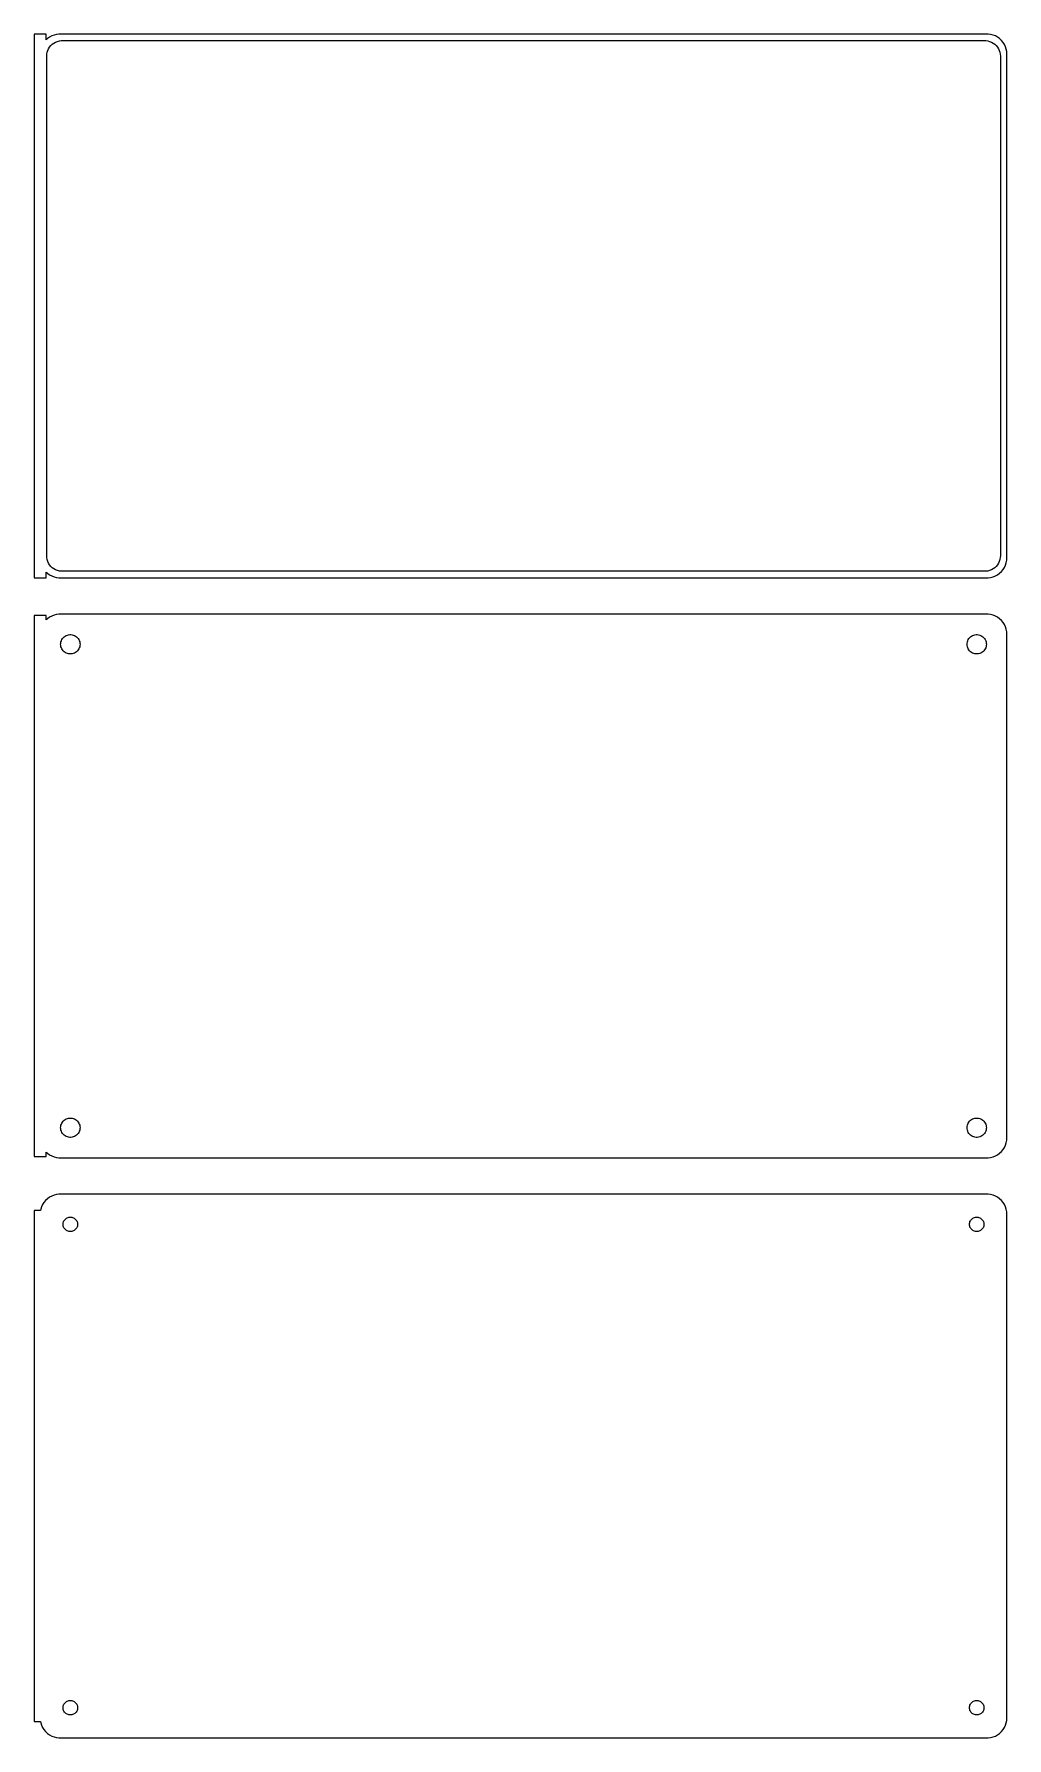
# Model space of a CAD drawing. Header units: metres. Extents: x -122 to 120, y 221 to 643.
import ezdxf

# ---------------------------------------------------------------- set-up
doc = ezdxf.new("R2010")
doc.units = ezdxf.units.M

msp = doc.modelspace()

# ---------------------------------------------------------------- linework, layer by layer
for p, q in [((-118.5, 643.49), (-121.5, 643.49)), ((-121.5, 643.49), (-121.5, 508.51)), ((-118.5, 642.059), (-118.5, 643.49)), ((-117.129, 643.024), (-117.679, 642.722)), ((-116.545, 643.255), (-117.129, 643.024)), ((-115.937, 643.411), (-116.545, 643.255)), ((-115.314, 643.49), (-115.937, 643.411)), ((115.314, 643.49), (-115.314, 643.49)), ((115.937, 643.411), (115.314, 643.49)), ((116.545, 643.255), (115.937, 643.411)), ((117.129, 643.024), (116.545, 643.255)), ((117.679, 642.722), (117.129, 643.024)), ((-118.187, 642.353), (-118.5, 642.059)), ((-118.342, 638.485), (-118.251, 638.963)), ((-118.251, 638.963), (-118.101, 639.426)), ((-117.679, 642.722), (-118.187, 642.353)), ((-118.101, 639.426), (-117.894, 639.866)), ((-117.894, 639.866), (-117.633, 640.276)), ((-117.633, 640.276), (-117.323, 640.651)), ((-117.323, 640.651), (-116.969, 640.984)), ((-116.969, 640.984), (-116.575, 641.27)), ((-116.575, 641.27), (-116.149, 641.504)), ((-116.149, 641.504), (-115.697, 641.683)), ((-115.697, 641.683), (-115.226, 641.804)), ((-115.226, 641.804), (-114.743, 641.865)), ((-114.743, 641.865), (114.743, 641.865)), ((114.743, 641.865), (115.226, 641.804)), ((115.226, 641.804), (115.697, 641.683)), ((115.697, 641.683), (116.149, 641.504)), ((116.149, 641.504), (116.575, 641.27)), ((116.575, 641.27), (116.969, 640.984)), ((116.969, 640.984), (117.323, 640.651)), ((117.323, 640.651), (117.633, 640.276)), ((117.633, 640.276), (117.894, 639.866)), ((118.187, 642.353), (117.679, 642.722)), ((117.894, 639.866), (118.101, 639.426)), ((118.101, 639.426), (118.251, 638.963)), ((118.645, 641.923), (118.187, 642.353)), ((118.251, 638.963), (118.342, 638.485)), ((119.045, 641.439), (118.645, 641.923)), ((119.382, 640.909), (119.045, 641.439)), ((119.649, 640.341), (119.382, 640.909)), ((119.843, 639.743), (119.649, 640.341)), ((119.961, 639.127), (119.843, 639.743)), ((120, 638.5), (119.961, 639.127)), ((-118.373, 638), (-118.342, 638.485)), ((-118.373, 514), (-118.373, 638)), ((118.342, 638.485), (118.373, 638)), ((118.373, 638), (118.373, 514)), ((120, 513.5), (120, 638.5)), ((-118.342, 513.515), (-118.373, 514)), ((-118.251, 513.037), (-118.342, 513.515)), ((-118.101, 512.574), (-118.251, 513.037)), ((-117.894, 512.134), (-118.101, 512.574)), ((-117.633, 511.724), (-117.894, 512.134)), ((117.894, 512.134), (117.633, 511.724)), ((118.101, 512.574), (117.894, 512.134)), ((118.251, 513.037), (118.101, 512.574)), ((118.342, 513.515), (118.251, 513.037)), ((118.373, 514), (118.342, 513.515)), ((119.649, 511.659), (119.843, 512.257)), ((119.843, 512.257), (119.961, 512.873)), ((119.961, 512.873), (120, 513.5)), ((-121.5, 508.51), (-118.5, 508.51)), ((-118.5, 509.941), (-118.187, 509.647)), ((-118.5, 508.51), (-118.5, 509.941)), ((-118.187, 509.647), (-117.679, 509.278)), ((-117.679, 509.278), (-117.129, 508.976)), ((-117.323, 511.349), (-117.633, 511.724)), ((-116.969, 511.016), (-117.323, 511.349)), ((-117.129, 508.976), (-116.545, 508.745)), ((-116.575, 510.73), (-116.969, 511.016)), ((-116.149, 510.496), (-116.575, 510.73)), ((-116.545, 508.745), (-115.937, 508.589)), ((-115.697, 510.317), (-116.149, 510.496)), ((-115.937, 508.589), (-115.314, 508.51)), ((-115.226, 510.196), (-115.697, 510.317)), ((-115.314, 508.51), (115.314, 508.51)), ((-114.743, 510.135), (-115.226, 510.196)), ((114.743, 510.135), (-114.743, 510.135)), ((115.226, 510.196), (114.743, 510.135)), ((115.697, 510.317), (115.226, 510.196)), ((115.314, 508.51), (115.937, 508.589)), ((116.149, 510.496), (115.697, 510.317)), ((115.937, 508.589), (116.545, 508.745)), ((116.575, 510.73), (116.149, 510.496)), ((116.545, 508.745), (117.129, 508.976)), ((116.969, 511.016), (116.575, 510.73)), ((117.323, 511.349), (116.969, 511.016)), ((117.129, 508.976), (117.679, 509.278)), ((117.633, 511.724), (117.323, 511.349)), ((117.679, 509.278), (118.187, 509.647)), ((118.187, 509.647), (118.645, 510.077)), ((118.645, 510.077), (119.045, 510.561)), ((119.045, 510.561), (119.382, 511.091)), ((119.382, 511.091), (119.649, 511.659)), ((-116.545, 499.255), (-117.129, 499.024)), ((-115.937, 499.411), (-116.545, 499.255)), ((-115.314, 499.49), (-115.937, 499.411)), ((115.314, 499.49), (-115.314, 499.49)), ((115.937, 499.411), (115.314, 499.49)), ((116.545, 499.255), (115.937, 499.411)), ((117.129, 499.024), (116.545, 499.255)), ((-118.5, 499.115), (-121.5, 499.115)), ((-121.5, 499.115), (-121.5, 364.885)), ((-118.5, 498.059), (-118.5, 499.115)), ((-118.187, 498.353), (-118.5, 498.059)), ((-117.679, 498.722), (-118.187, 498.353)), ((-117.129, 499.024), (-117.679, 498.722)), ((117.679, 498.722), (117.129, 499.024)), ((118.187, 498.353), (117.679, 498.722)), ((118.645, 497.923), (118.187, 498.353)), ((119.045, 497.439), (118.645, 497.923)), ((119.382, 496.909), (119.045, 497.439)), ((119.649, 496.341), (119.382, 496.909)), ((119.843, 495.743), (119.649, 496.341)), ((119.961, 495.127), (119.843, 495.743)), ((120, 494.5), (119.961, 495.127)), ((-114.9, 492), (-114.881, 492.301)), ((-114.881, 491.699), (-114.9, 492)), ((-114.881, 492.301), (-114.825, 492.597)), ((-114.825, 491.403), (-114.881, 491.699)), ((-114.825, 492.597), (-114.731, 492.883)), ((-114.731, 491.117), (-114.825, 491.403)), ((-114.731, 492.883), (-114.603, 493.156)), ((-114.603, 490.844), (-114.731, 491.117)), ((-114.603, 493.156), (-114.442, 493.411)), ((-114.442, 490.589), (-114.603, 490.844)), ((-114.442, 493.411), (-114.25, 493.643)), ((-114.25, 493.643), (-114.03, 493.849)), ((-114.03, 493.849), (-113.786, 494.026)), ((-113.786, 494.026), (-113.522, 494.172)), ((-113.522, 494.172), (-113.242, 494.283)), ((-113.242, 494.283), (-112.95, 494.357)), ((-112.95, 494.357), (-112.651, 494.395)), ((-112.651, 494.395), (-112.349, 494.395)), ((-112.349, 494.395), (-112.05, 494.357)), ((-112.05, 494.357), (-111.758, 494.283)), ((-111.758, 494.283), (-111.478, 494.172)), ((-111.478, 494.172), (-111.214, 494.026)), ((-111.214, 494.026), (-110.97, 493.849)), ((-110.97, 493.849), (-110.75, 493.643)), ((-110.75, 493.643), (-110.558, 493.411)), ((-110.558, 493.411), (-110.397, 493.156)), ((-110.397, 490.844), (-110.558, 490.589)), ((-110.397, 493.156), (-110.269, 492.883)), ((-110.269, 491.117), (-110.397, 490.844)), ((-110.269, 492.883), (-110.175, 492.597)), ((-110.175, 491.403), (-110.269, 491.117)), ((-110.175, 492.597), (-110.119, 492.301)), ((-110.119, 491.699), (-110.175, 491.403)), ((-110.119, 492.301), (-110.1, 492)), ((-110.1, 492), (-110.119, 491.699)), ((110.1, 492), (110.119, 492.301)), ((110.119, 491.699), (110.1, 492)), ((110.119, 492.301), (110.175, 492.597)), ((110.175, 491.403), (110.119, 491.699)), ((110.175, 492.597), (110.269, 492.883)), ((110.269, 491.117), (110.175, 491.403)), ((110.269, 492.883), (110.397, 493.156)), ((110.397, 490.844), (110.269, 491.117)), ((110.397, 493.156), (110.558, 493.411)), ((110.558, 490.589), (110.397, 490.844)), ((110.558, 493.411), (110.75, 493.643)), ((110.75, 493.643), (110.97, 493.849)), ((110.97, 493.849), (111.214, 494.026)), ((111.214, 494.026), (111.478, 494.172)), ((111.478, 494.172), (111.758, 494.283)), ((111.758, 494.283), (112.05, 494.357)), ((112.05, 494.357), (112.349, 494.395)), ((112.349, 494.395), (112.651, 494.395)), ((112.651, 494.395), (112.95, 494.357)), ((112.95, 494.357), (113.242, 494.283)), ((113.242, 494.283), (113.522, 494.172)), ((113.522, 494.172), (113.786, 494.026)), ((113.786, 494.026), (114.03, 493.849)), ((114.03, 493.849), (114.25, 493.643)), ((114.25, 493.643), (114.442, 493.411)), ((114.442, 493.411), (114.603, 493.156)), ((114.603, 490.844), (114.442, 490.589)), ((114.603, 493.156), (114.731, 492.883)), ((114.731, 491.117), (114.603, 490.844)), ((114.731, 492.883), (114.825, 492.597)), ((114.825, 491.403), (114.731, 491.117)), ((114.825, 492.597), (114.881, 492.301)), ((114.881, 491.699), (114.825, 491.403)), ((114.881, 492.301), (114.9, 492)), ((114.9, 492), (114.881, 491.699)), ((120, 369.5), (120, 494.5)), ((-114.25, 490.357), (-114.442, 490.589)), ((-114.03, 490.151), (-114.25, 490.357)), ((-113.786, 489.974), (-114.03, 490.151)), ((-113.522, 489.828), (-113.786, 489.974)), ((-113.242, 489.717), (-113.522, 489.828)), ((-112.95, 489.643), (-113.242, 489.717)), ((-112.651, 489.605), (-112.95, 489.643)), ((-112.349, 489.605), (-112.651, 489.605)), ((-112.05, 489.643), (-112.349, 489.605)), ((-111.758, 489.717), (-112.05, 489.643)), ((-111.478, 489.828), (-111.758, 489.717)), ((-111.214, 489.974), (-111.478, 489.828)), ((-110.97, 490.151), (-111.214, 489.974)), ((-110.75, 490.357), (-110.97, 490.151)), ((-110.558, 490.589), (-110.75, 490.357)), ((110.75, 490.357), (110.558, 490.589)), ((110.97, 490.151), (110.75, 490.357)), ((111.214, 489.974), (110.97, 490.151)), ((111.478, 489.828), (111.214, 489.974)), ((111.758, 489.717), (111.478, 489.828)), ((112.05, 489.643), (111.758, 489.717)), ((112.349, 489.605), (112.05, 489.643)), ((112.651, 489.605), (112.349, 489.605)), ((112.95, 489.643), (112.651, 489.605)), ((113.242, 489.717), (112.95, 489.643)), ((113.522, 489.828), (113.242, 489.717)), ((113.786, 489.974), (113.522, 489.828)), ((114.03, 490.151), (113.786, 489.974)), ((114.25, 490.357), (114.03, 490.151)), ((114.442, 490.589), (114.25, 490.357)), ((-114.9, 372), (-114.881, 372.301)), ((-114.881, 372.301), (-114.825, 372.597)), ((-114.825, 372.597), (-114.731, 372.883)), ((-114.731, 372.883), (-114.603, 373.156)), ((-114.603, 373.156), (-114.442, 373.411)), ((-114.442, 373.411), (-114.25, 373.643)), ((-114.25, 373.643), (-114.03, 373.849)), ((-114.03, 373.849), (-113.786, 374.026)), ((-113.786, 374.026), (-113.522, 374.172)), ((-113.522, 374.172), (-113.242, 374.283)), ((-113.242, 374.283), (-112.95, 374.357)), ((-112.95, 374.357), (-112.651, 374.395)), ((-112.651, 374.395), (-112.349, 374.395)), ((-112.349, 374.395), (-112.05, 374.357)), ((-112.05, 374.357), (-111.758, 374.283)), ((-111.758, 374.283), (-111.478, 374.172)), ((-111.478, 374.172), (-111.214, 374.026)), ((-111.214, 374.026), (-110.97, 373.849)), ((-110.97, 373.849), (-110.75, 373.643)), ((-110.75, 373.643), (-110.558, 373.411)), ((-110.558, 373.411), (-110.397, 373.156)), ((-110.397, 373.156), (-110.269, 372.883)), ((-110.269, 372.883), (-110.175, 372.597)), ((-110.175, 372.597), (-110.119, 372.301)), ((-110.119, 372.301), (-110.1, 372)), ((110.1, 372), (110.119, 372.301)), ((110.119, 372.301), (110.175, 372.597)), ((110.175, 372.597), (110.269, 372.883)), ((110.269, 372.883), (110.397, 373.156)), ((110.397, 373.156), (110.558, 373.411)), ((110.558, 373.411), (110.75, 373.643)), ((110.75, 373.643), (110.97, 373.849)), ((110.97, 373.849), (111.214, 374.026)), ((111.214, 374.026), (111.478, 374.172)), ((111.478, 374.172), (111.758, 374.283)), ((111.758, 374.283), (112.05, 374.357)), ((112.05, 374.357), (112.349, 374.395)), ((112.349, 374.395), (112.651, 374.395)), ((112.651, 374.395), (112.95, 374.357)), ((112.95, 374.357), (113.242, 374.283)), ((113.242, 374.283), (113.522, 374.172)), ((113.522, 374.172), (113.786, 374.026)), ((113.786, 374.026), (114.03, 373.849)), ((114.03, 373.849), (114.25, 373.643)), ((114.25, 373.643), (114.442, 373.411)), ((114.442, 373.411), (114.603, 373.156)), ((114.603, 373.156), (114.731, 372.883)), ((114.731, 372.883), (114.825, 372.597)), ((114.825, 372.597), (114.881, 372.301)), ((114.881, 372.301), (114.9, 372)), ((-114.881, 371.699), (-114.9, 372)), ((-114.825, 371.403), (-114.881, 371.699)), ((-114.731, 371.117), (-114.825, 371.403)), ((-114.603, 370.844), (-114.731, 371.117)), ((-114.442, 370.589), (-114.603, 370.844)), ((-114.25, 370.357), (-114.442, 370.589)), ((-114.03, 370.151), (-114.25, 370.357)), ((-113.786, 369.974), (-114.03, 370.151)), ((-113.522, 369.828), (-113.786, 369.974)), ((-113.242, 369.717), (-113.522, 369.828)), ((-112.95, 369.643), (-113.242, 369.717)), ((-112.651, 369.605), (-112.95, 369.643)), ((-112.349, 369.605), (-112.651, 369.605)), ((-112.05, 369.643), (-112.349, 369.605)), ((-111.758, 369.717), (-112.05, 369.643)), ((-111.478, 369.828), (-111.758, 369.717)), ((-111.214, 369.974), (-111.478, 369.828)), ((-110.97, 370.151), (-111.214, 369.974)), ((-110.75, 370.357), (-110.97, 370.151)), ((-110.558, 370.589), (-110.75, 370.357)), ((-110.397, 370.844), (-110.558, 370.589)), ((-110.269, 371.117), (-110.397, 370.844)), ((-110.175, 371.403), (-110.269, 371.117)), ((-110.119, 371.699), (-110.175, 371.403)), ((-110.1, 372), (-110.119, 371.699)), ((110.119, 371.699), (110.1, 372)), ((110.175, 371.403), (110.119, 371.699)), ((110.269, 371.117), (110.175, 371.403)), ((110.397, 370.844), (110.269, 371.117)), ((110.558, 370.589), (110.397, 370.844)), ((110.75, 370.357), (110.558, 370.589)), ((110.97, 370.151), (110.75, 370.357)), ((111.214, 369.974), (110.97, 370.151)), ((111.478, 369.828), (111.214, 369.974)), ((111.758, 369.717), (111.478, 369.828)), ((112.05, 369.643), (111.758, 369.717)), ((112.349, 369.605), (112.05, 369.643)), ((112.651, 369.605), (112.349, 369.605)), ((112.95, 369.643), (112.651, 369.605)), ((113.242, 369.717), (112.95, 369.643)), ((113.522, 369.828), (113.242, 369.717)), ((113.786, 369.974), (113.522, 369.828)), ((114.03, 370.151), (113.786, 369.974)), ((114.25, 370.357), (114.03, 370.151)), ((114.442, 370.589), (114.25, 370.357)), ((114.603, 370.844), (114.442, 370.589)), ((114.731, 371.117), (114.603, 370.844)), ((114.825, 371.403), (114.731, 371.117)), ((114.881, 371.699), (114.825, 371.403)), ((114.9, 372), (114.881, 371.699)), ((119.649, 367.659), (119.843, 368.257)), ((119.843, 368.257), (119.961, 368.873)), ((119.961, 368.873), (120, 369.5)), ((-121.5, 364.885), (-118.5, 364.885)), ((-118.5, 364.885), (-118.5, 365.941)), ((-118.5, 365.941), (-118.187, 365.647)), ((-118.187, 365.647), (-117.679, 365.278)), ((-117.679, 365.278), (-117.129, 364.976)), ((-117.129, 364.976), (-116.545, 364.745)), ((-116.545, 364.745), (-115.937, 364.589)), ((-115.937, 364.589), (-115.314, 364.51)), ((-115.314, 364.51), (115.314, 364.51)), ((115.314, 364.51), (115.937, 364.589)), ((115.937, 364.589), (116.545, 364.745)), ((116.545, 364.745), (117.129, 364.976)), ((117.129, 364.976), (117.679, 365.278)), ((117.679, 365.278), (118.187, 365.647)), ((118.187, 365.647), (118.645, 366.077)), ((118.645, 366.077), (119.045, 366.561)), ((119.045, 366.561), (119.382, 367.091)), ((119.382, 367.091), (119.649, 367.659)), ((-115.937, 355.411), (-116.545, 355.255)), ((-115.314, 355.49), (-115.937, 355.411)), ((115.314, 355.49), (-115.314, 355.49)), ((115.937, 355.411), (115.314, 355.49)), ((116.545, 355.255), (115.937, 355.411)), ((-119.9, 351.444), (-121.5, 351.444)), ((-121.5, 351.444), (-121.5, 224.556)), ((-119.843, 351.743), (-119.9, 351.444)), ((-119.649, 352.341), (-119.843, 351.743)), ((-119.382, 352.909), (-119.649, 352.341)), ((-119.045, 353.439), (-119.382, 352.909)), ((-118.645, 353.923), (-119.045, 353.439)), ((-118.187, 354.353), (-118.645, 353.923)), ((-117.679, 354.722), (-118.187, 354.353)), ((-117.129, 355.024), (-117.679, 354.722)), ((-116.545, 355.255), (-117.129, 355.024)), ((117.129, 355.024), (116.545, 355.255)), ((117.679, 354.722), (117.129, 355.024)), ((118.187, 354.353), (117.679, 354.722)), ((118.645, 353.923), (118.187, 354.353)), ((119.045, 353.439), (118.645, 353.923)), ((119.382, 352.909), (119.045, 353.439)), ((119.649, 352.341), (119.382, 352.909)), ((119.843, 351.743), (119.649, 352.341)), ((119.961, 351.127), (119.843, 351.743)), ((120, 350.5), (119.961, 351.127)), ((-114.3, 348), (-114.286, 348.226)), ((-114.286, 347.774), (-114.3, 348)), ((-114.286, 348.226), (-114.243, 348.448)), ((-114.243, 347.552), (-114.286, 347.774)), ((-114.243, 348.448), (-114.174, 348.663)), ((-114.174, 347.337), (-114.243, 347.552)), ((-114.174, 348.663), (-114.077, 348.867)), ((-114.077, 347.133), (-114.174, 347.337)), ((-114.077, 348.867), (-113.956, 349.058)), ((-113.956, 346.942), (-114.077, 347.133)), ((-113.956, 349.058), (-113.812, 349.232)), ((-113.812, 346.768), (-113.956, 346.942)), ((-113.812, 349.232), (-113.647, 349.387)), ((-113.647, 349.387), (-113.464, 349.52)), ((-113.464, 349.52), (-113.266, 349.629)), ((-113.266, 349.629), (-113.056, 349.712)), ((-113.056, 349.712), (-112.837, 349.768)), ((-112.837, 349.768), (-112.613, 349.796)), ((-112.613, 349.796), (-112.387, 349.796)), ((-112.387, 349.796), (-112.163, 349.768)), ((-112.163, 349.768), (-111.944, 349.712)), ((-111.944, 349.712), (-111.734, 349.629)), ((-111.734, 349.629), (-111.536, 349.52)), ((-111.536, 349.52), (-111.353, 349.387)), ((-111.353, 349.387), (-111.188, 349.232)), ((-111.188, 349.232), (-111.044, 349.058)), ((-111.044, 346.942), (-111.188, 346.768)), ((-111.044, 349.058), (-110.923, 348.867)), ((-110.923, 347.133), (-111.044, 346.942)), ((-110.923, 348.867), (-110.826, 348.663)), ((-110.826, 347.337), (-110.923, 347.133)), ((-110.826, 348.663), (-110.757, 348.448)), ((-110.757, 347.552), (-110.826, 347.337)), ((-110.757, 348.448), (-110.714, 348.226)), ((-110.714, 347.774), (-110.757, 347.552)), ((-110.714, 348.226), (-110.7, 348)), ((-110.7, 348), (-110.714, 347.774)), ((110.7, 348), (110.714, 348.226)), ((110.714, 347.774), (110.7, 348)), ((110.714, 348.226), (110.757, 348.448)), ((110.757, 347.552), (110.714, 347.774)), ((110.757, 348.448), (110.826, 348.663)), ((110.826, 347.337), (110.757, 347.552)), ((110.826, 348.663), (110.923, 348.867)), ((110.923, 347.133), (110.826, 347.337)), ((110.923, 348.867), (111.044, 349.058)), ((111.044, 346.942), (110.923, 347.133)), ((111.044, 349.058), (111.188, 349.232)), ((111.188, 346.768), (111.044, 346.942)), ((111.188, 349.232), (111.353, 349.387)), ((111.353, 349.387), (111.536, 349.52)), ((111.536, 349.52), (111.734, 349.629)), ((111.734, 349.629), (111.944, 349.712)), ((111.944, 349.712), (112.163, 349.768)), ((112.163, 349.768), (112.387, 349.796)), ((112.387, 349.796), (112.613, 349.796)), ((112.613, 349.796), (112.837, 349.768)), ((112.837, 349.768), (113.056, 349.712)), ((113.056, 349.712), (113.266, 349.629)), ((113.266, 349.629), (113.464, 349.52)), ((113.464, 349.52), (113.647, 349.387)), ((113.647, 349.387), (113.812, 349.232)), ((113.812, 349.232), (113.956, 349.058)), ((113.956, 346.942), (113.812, 346.768)), ((113.956, 349.058), (114.077, 348.867)), ((114.077, 347.133), (113.956, 346.942)), ((114.077, 348.867), (114.174, 348.663)), ((114.174, 347.337), (114.077, 347.133)), ((114.174, 348.663), (114.243, 348.448)), ((114.243, 347.552), (114.174, 347.337)), ((114.243, 348.448), (114.286, 348.226)), ((114.286, 347.774), (114.243, 347.552)), ((114.286, 348.226), (114.3, 348)), ((114.3, 348), (114.286, 347.774)), ((120, 225.5), (120, 350.5)), ((-113.647, 346.613), (-113.812, 346.768)), ((-113.464, 346.48), (-113.647, 346.613)), ((-113.266, 346.371), (-113.464, 346.48)), ((-113.056, 346.288), (-113.266, 346.371)), ((-112.837, 346.232), (-113.056, 346.288)), ((-112.613, 346.204), (-112.837, 346.232)), ((-112.387, 346.204), (-112.613, 346.204)), ((-112.163, 346.232), (-112.387, 346.204)), ((-111.944, 346.288), (-112.163, 346.232)), ((-111.734, 346.371), (-111.944, 346.288)), ((-111.536, 346.48), (-111.734, 346.371)), ((-111.353, 346.613), (-111.536, 346.48)), ((-111.188, 346.768), (-111.353, 346.613)), ((111.353, 346.613), (111.188, 346.768)), ((111.536, 346.48), (111.353, 346.613)), ((111.734, 346.371), (111.536, 346.48)), ((111.944, 346.288), (111.734, 346.371)), ((112.163, 346.232), (111.944, 346.288)), ((112.387, 346.204), (112.163, 346.232)), ((112.613, 346.204), (112.387, 346.204)), ((112.837, 346.232), (112.613, 346.204)), ((113.056, 346.288), (112.837, 346.232)), ((113.266, 346.371), (113.056, 346.288)), ((113.464, 346.48), (113.266, 346.371)), ((113.647, 346.613), (113.464, 346.48)), ((113.812, 346.768), (113.647, 346.613)), ((-114.286, 228.226), (-114.243, 228.448)), ((-114.243, 228.448), (-114.174, 228.663)), ((-114.174, 228.663), (-114.077, 228.867)), ((-114.077, 228.867), (-113.956, 229.058)), ((-113.956, 229.058), (-113.812, 229.232)), ((-113.812, 229.232), (-113.647, 229.387)), ((-113.647, 229.387), (-113.464, 229.52)), ((-113.464, 229.52), (-113.266, 229.629)), ((-113.266, 229.629), (-113.056, 229.712)), ((-113.056, 229.712), (-112.837, 229.768)), ((-112.837, 229.768), (-112.613, 229.796)), ((-112.613, 229.796), (-112.387, 229.796)), ((-112.387, 229.796), (-112.163, 229.768)), ((-112.163, 229.768), (-111.944, 229.712)), ((-111.944, 229.712), (-111.734, 229.629)), ((-111.734, 229.629), (-111.536, 229.52)), ((-111.536, 229.52), (-111.353, 229.387)), ((-111.353, 229.387), (-111.188, 229.232)), ((-111.188, 229.232), (-111.044, 229.058)), ((-111.044, 229.058), (-110.923, 228.867)), ((-110.923, 228.867), (-110.826, 228.663)), ((-110.826, 228.663), (-110.757, 228.448)), ((-110.757, 228.448), (-110.714, 228.226)), ((110.714, 228.226), (110.757, 228.448)), ((110.757, 228.448), (110.826, 228.663)), ((110.826, 228.663), (110.923, 228.867)), ((110.923, 228.867), (111.044, 229.058)), ((111.044, 229.058), (111.188, 229.232)), ((111.188, 229.232), (111.353, 229.387)), ((111.353, 229.387), (111.536, 229.52)), ((111.536, 229.52), (111.734, 229.629)), ((111.734, 229.629), (111.944, 229.712)), ((111.944, 229.712), (112.163, 229.768)), ((112.163, 229.768), (112.387, 229.796)), ((112.387, 229.796), (112.613, 229.796)), ((112.613, 229.796), (112.837, 229.768)), ((112.837, 229.768), (113.056, 229.712)), ((113.056, 229.712), (113.266, 229.629)), ((113.266, 229.629), (113.464, 229.52)), ((113.464, 229.52), (113.647, 229.387)), ((113.647, 229.387), (113.812, 229.232)), ((113.812, 229.232), (113.956, 229.058)), ((113.956, 229.058), (114.077, 228.867)), ((114.077, 228.867), (114.174, 228.663)), ((114.174, 228.663), (114.243, 228.448)), ((114.243, 228.448), (114.286, 228.226)), ((-121.5, 224.556), (-119.9, 224.556)), ((-119.9, 224.556), (-119.843, 224.257)), ((-119.843, 224.257), (-119.649, 223.659)), ((-114.3, 228), (-114.286, 228.226)), ((-114.286, 227.774), (-114.3, 228)), ((-114.243, 227.552), (-114.286, 227.774)), ((-114.174, 227.337), (-114.243, 227.552)), ((-114.077, 227.133), (-114.174, 227.337)), ((-113.956, 226.942), (-114.077, 227.133)), ((-113.812, 226.768), (-113.956, 226.942)), ((-113.647, 226.613), (-113.812, 226.768)), ((-113.464, 226.48), (-113.647, 226.613)), ((-113.266, 226.371), (-113.464, 226.48)), ((-113.056, 226.288), (-113.266, 226.371)), ((-112.837, 226.232), (-113.056, 226.288)), ((-112.613, 226.204), (-112.837, 226.232)), ((-112.387, 226.204), (-112.613, 226.204)), ((-112.163, 226.232), (-112.387, 226.204)), ((-111.944, 226.288), (-112.163, 226.232)), ((-111.734, 226.371), (-111.944, 226.288)), ((-111.536, 226.48), (-111.734, 226.371)), ((-111.353, 226.613), (-111.536, 226.48)), ((-111.188, 226.768), (-111.353, 226.613)), ((-111.044, 226.942), (-111.188, 226.768)), ((-110.923, 227.133), (-111.044, 226.942)), ((-110.826, 227.337), (-110.923, 227.133)), ((-110.757, 227.552), (-110.826, 227.337)), ((-110.714, 227.774), (-110.757, 227.552)), ((-110.714, 228.226), (-110.7, 228)), ((-110.7, 228), (-110.714, 227.774)), ((110.7, 228), (110.714, 228.226)), ((110.714, 227.774), (110.7, 228)), ((110.757, 227.552), (110.714, 227.774)), ((110.826, 227.337), (110.757, 227.552)), ((110.923, 227.133), (110.826, 227.337)), ((111.044, 226.942), (110.923, 227.133)), ((111.188, 226.768), (111.044, 226.942)), ((111.353, 226.613), (111.188, 226.768)), ((111.536, 226.48), (111.353, 226.613)), ((111.734, 226.371), (111.536, 226.48)), ((111.944, 226.288), (111.734, 226.371)), ((112.163, 226.232), (111.944, 226.288)), ((112.387, 226.204), (112.163, 226.232)), ((112.613, 226.204), (112.387, 226.204)), ((112.837, 226.232), (112.613, 226.204)), ((113.056, 226.288), (112.837, 226.232)), ((113.266, 226.371), (113.056, 226.288)), ((113.464, 226.48), (113.266, 226.371)), ((113.647, 226.613), (113.464, 226.48)), ((113.812, 226.768), (113.647, 226.613)), ((113.956, 226.942), (113.812, 226.768)), ((114.077, 227.133), (113.956, 226.942)), ((114.174, 227.337), (114.077, 227.133)), ((114.243, 227.552), (114.174, 227.337)), ((114.286, 227.774), (114.243, 227.552)), ((114.286, 228.226), (114.3, 228)), ((114.3, 228), (114.286, 227.774)), ((119.649, 223.659), (119.843, 224.257)), ((119.843, 224.257), (119.961, 224.873)), ((119.961, 224.873), (120, 225.5)), ((-119.649, 223.659), (-119.382, 223.091)), ((-119.382, 223.091), (-119.045, 222.561)), ((-119.045, 222.561), (-118.645, 222.077)), ((-118.645, 222.077), (-118.187, 221.647)), ((-118.187, 221.647), (-117.679, 221.278)), ((-117.679, 221.278), (-117.129, 220.976)), ((-117.129, 220.976), (-116.545, 220.745)), ((-116.545, 220.745), (-115.937, 220.589)), ((-115.937, 220.589), (-115.314, 220.51)), ((-115.314, 220.51), (115.314, 220.51)), ((115.314, 220.51), (115.937, 220.589)), ((115.937, 220.589), (116.545, 220.745)), ((116.545, 220.745), (117.129, 220.976)), ((117.129, 220.976), (117.679, 221.278)), ((117.679, 221.278), (118.187, 221.647)), ((118.187, 221.647), (118.645, 222.077)), ((118.645, 222.077), (119.045, 222.561)), ((119.045, 222.561), (119.382, 223.091)), ((119.382, 223.091), (119.649, 223.659))]:
    msp.add_line(p, q)

doc.saveas('drawing.dxf')
